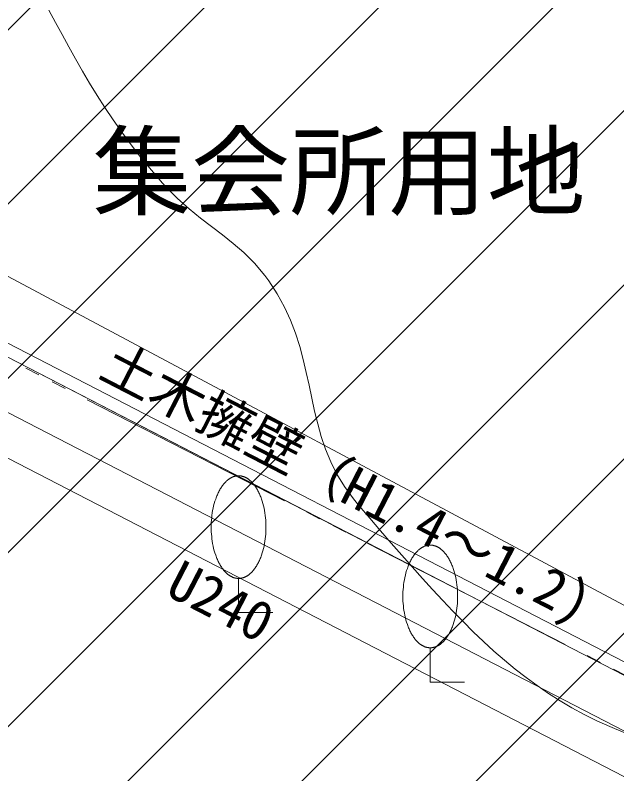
# Model space of a CAD drawing. Units: millimetres at full size, sheet at 1:200; details may follow other scales. Extents: x -40000 to 40000, y -27700 to 27700.
# Drawn here: x -665 to 4220, y -2521 to 3638 of the extents above; entities that cross this region are included whole.
import ezdxf
from ezdxf.enums import TextEntityAlignment as Align

# ---------------------------------------------------------------- set-up
doc = ezdxf.new("R2010")
doc.units = ezdxf.units.MM
doc.header["$LTSCALE"] = 200
doc.linetypes.add('DOUBLE_CHAIN2', pattern=[12.8, 9, -1, 0.6, -0.6, 0.6, -1])
for name, color, linetype, lineweight in [('0-0_通り芯', 33, 'Continuous', 18), ('0-3_外構１', 134, 'Continuous', 9), ('0-9_雨水ルート', 134, 'Continuous', 9), ('C-0_Layer192', 8, 'Continuous', 18), ('C-D_文字', 1, 'Continuous', 18)]:
    doc.layers.add(name, color=color, linetype=linetype, lineweight=lineweight)
doc.styles.add('ＭＳ ゴシック', font='')
doc.styles.get('ＭＳ ゴシック').set_extended_font_data('MS Gothic')

msp = doc.modelspace()

# ---------------------------------------------------------------- linework, layer by layer
at = {"layer": '0-0_通り芯'}
for p, q in [((-1476.7, 1920.2), (11263, -4880.5)), ((-1692.3, 1475), (11239.6, -5206.9)), ((-1734.4, 1384.3), (2632.3, -872)), ((-1734.4, 1384.3), (11232.2, -5315.6)), ((-1918, 1028.9), (11202.2, -5750.3)), ((-2042.2, 721.6), (11177.5, -6109))]:
    msp.add_line(p, q, dxfattribs=at)
at = {"layer": '0-3_外構１'}
for points in [[(-390.2, 3679.1), (-337.1, 3579.8), (-283.9, 3480.8), (-230.1, 3382.2), (-175.4, 3283.6), (-119.1, 3185), (-60.9, 3086.3), (-0.3, 2987.3), (63.3, 2887.9), (130.3, 2788), (201.1, 2687.3), (276.3, 2585.9), (356.3, 2483.5), (441.6, 2380), (532.6, 2275.3), (559.5, 2245.4), (653.7, 2148.8), (746.7, 2065.3), (838.6, 1991.2), (929.1, 1922.4), (1018.4, 1855.3), (1106.2, 1785.9), (1192.7, 1710.3)], [(1192.7, 1710.3), (1277.6, 1624.8), (1361, 1525.5), (1393.3, 1481.9), (1463.5, 1375.1), (1522.2, 1268.4), (1571.1, 1161.9), (1611.6, 1055.6), (1645.4, 949.6), (1673.9, 843.9), (1698.7, 738.5), (1721.3, 633.4), (1743.2, 528.8), (1766.1, 424.6), (1791.4, 320.9), (1820.7, 217.7), (1855.5, 115.1), (1897.4, 13), (1947.9, -88.4), (2008.4, -189.1), (2080.7, -289.2), (2125.4, -343.2), (2214.7, -446.4), (2302.3, -547.8), (2388.5, -647.3), (2473.5, -744.9), (2557.5, -840.4), (2640.8, -933.9), (2723.5, -1025.2), (2806, -1114.3), (2888.3, -1201.1), (2970.9, -1285.6), (3053.8, -1367.6), (3137.4, -1447.1), (3221.8, -1524.1), (3307.3, -1598.4), (3394.1, -1670), (3482.4, -1738.9), (3572.5, -1804.9), (3664.6, -1868)], [(3664.6, -1868), (3759, -1928.1), (3855.7, -1985.2), (3955.2, -2039.2), (4057.5, -2090), (4163, -2137.6), (4271.9, -2181.8), (4384.4, -2222.7), (4500.6, -2260.1), (4621, -2294), (4745.6, -2324.3), (4874.7, -2350.9), (5002.8, -2372.9), (5129.8, -2394.7), (5240.6, -2412.1), (5359.6, -2419.7), (5448, -2417.2)]]:
    msp.add_lwpolyline(points, dxfattribs=at)
at = {"layer": '0-9_雨水ルート'}
for points in [[(1149.1, -101.1), (1146.6, -101.2), (1144.1, -101.2), (1141.7, -101.4), (1139.2, -101.5), (1136.7, -101.8), (1134.2, -102.1), (1131.6, -102.4), (1129.1, -102.8), (1126.6, -103.3), (1124, -103.8), (1121.5, -104.4), (1118.9, -105), (1116.4, -105.7), (1113.8, -106.4), (1111.2, -107.2), (1108.6, -108.1), (1106, -109), (1103.5, -110), (1100.9, -111), (1098.3, -112.2), (1095.7, -113.3), (1093.1, -114.6), (1090.5, -115.9), (1087.9, -117.2), (1085.3, -118.6), (1082.7, -120.1), (1080.1, -121.7), (1077.6, -123.3), (1075, -125), (1072.4, -126.7), (1069.8, -128.5), (1067.3, -130.4), (1062.1, -134.3), (1057.1, -138.5), (1052, -143), (1047, -147.7), (1042, -152.6), (1037.1, -157.9), (1032.2, -163.3)], [(1261, -157.9), (1256.1, -152.6), (1251.2, -147.7), (1246.2, -143), (1241.1, -138.5), (1236, -134.3), (1230.9, -130.4), (1228.3, -128.5), (1225.8, -126.7), (1223.2, -125), (1220.6, -123.3), (1218, -121.7), (1215.4, -120.1), (1212.8, -118.6), (1210.2, -117.2), (1207.6, -115.9), (1205.1, -114.6), (1202.5, -113.3), (1199.9, -112.2), (1197.3, -111), (1194.7, -110), (1192.1, -109), (1189.5, -108.1), (1186.9, -107.2), (1184.4, -106.4), (1181.8, -105.7), (1179.2, -105), (1176.7, -104.4), (1174.1, -103.8), (1171.6, -103.3), (1169, -102.8), (1166.5, -102.4), (1164, -102.1), (1161.5, -101.8), (1159, -101.5), (1156.5, -101.4), (1154, -101.2), (1151.5, -101.2), (1149.1, -101.1)], [(1032.2, -163.3), (1027.4, -169.1), (1022.7, -175), (1018.1, -181.2), (1013.5, -187.7), (1009, -194.3), (1004.6, -201.2), (1000.2, -208.3), (996, -215.7), (991.9, -223.2), (987.9, -230.9), (984, -238.8), (980.2, -246.9), (976.5, -255.2), (973, -263.6), (969.5, -272.2), (966.2, -281), (963, -289.8), (957.1, -307.9), (951.6, -326.5), (946.7, -345.3), (942.4, -364.5), (938.6, -383.8), (935.4, -403.2), (932.7, -422.7), (930.5, -442), (928.9, -461.3), (927.7, -480.4), (927, -499.3), (926.8, -517.9), (927, -536.5), (927.7, -555.3), (928.9, -574.4), (930.5, -593.7), (932.7, -613.1), (935.4, -632.6), (938.6, -652), (942.4, -671.3), (946.7, -690.4), (951.6, -709.3)], [(1351.4, -690.4), (1355.7, -671.3), (1359.5, -652), (1362.8, -632.6), (1365.5, -613.1), (1367.6, -593.7), (1369.3, -574.4), (1370.4, -555.3), (1371.1, -536.5), (1371.3, -517.9), (1371.1, -499.3), (1370.4, -480.4), (1369.3, -461.3), (1367.6, -442), (1365.5, -422.7), (1362.8, -403.2), (1359.5, -383.8), (1355.7, -364.5), (1351.4, -345.3), (1346.5, -326.5), (1341.1, -307.9), (1335.1, -289.8), (1331.9, -281), (1328.6, -272.2), (1325.2, -263.6), (1321.6, -255.2), (1318, -246.9), (1314.2, -238.8), (1310.3, -230.9), (1306.2, -223.2), (1302.1, -215.7), (1297.9, -208.3), (1293.6, -201.2), (1289.2, -194.3), (1284.7, -187.7), (1280.1, -181.2), (1275.4, -175), (1270.7, -169.1), (1265.9, -163.3), (1261, -157.9)], [(2705.1, -664.1), (2702.6, -664.1), (2700.1, -664.2), (2697.7, -664.4), (2695.2, -664.5), (2692.7, -664.8), (2690.2, -665.1), (2687.6, -665.4), (2685.1, -665.8), (2682.6, -666.3), (2680, -666.8), (2677.5, -667.3), (2674.9, -668), (2672.3, -668.7), (2669.8, -669.4), (2667.2, -670.2), (2664.6, -671.1), (2662, -672), (2659.5, -673), (2656.9, -674), (2654.3, -675.1), (2651.7, -676.3), (2649.1, -677.6), (2646.5, -678.9), (2643.9, -680.2), (2641.3, -681.6), (2638.7, -683.1), (2636.1, -684.7), (2633.6, -686.3), (2631, -688), (2628.4, -689.7), (2625.8, -691.5), (2623.3, -693.4), (2618.1, -697.3), (2613.1, -701.5), (2608, -706), (2603, -710.7), (2598, -715.6), (2593.1, -720.9), (2588.2, -726.3)], [(2817, -720.9), (2812.1, -715.6), (2807.2, -710.7), (2802.1, -706), (2797.1, -701.5), (2792, -697.3), (2786.9, -693.4), (2784.3, -691.5), (2781.7, -689.7), (2779.2, -688), (2776.6, -686.3), (2774, -684.7), (2771.4, -683.1), (2768.8, -681.6), (2766.2, -680.2), (2763.6, -678.9), (2761, -677.6), (2758.5, -676.3), (2755.9, -675.1), (2753.3, -674), (2750.7, -673), (2748.1, -672), (2745.5, -671.1), (2742.9, -670.2), (2740.4, -669.4), (2737.8, -668.7), (2735.2, -668), (2732.7, -667.3), (2730.1, -666.8), (2727.6, -666.3), (2725, -665.8), (2722.5, -665.4), (2720, -665.1), (2717.5, -664.8), (2715, -664.5), (2712.5, -664.4), (2710, -664.2), (2707.5, -664.1), (2705.1, -664.1)], [(951.6, -709.3), (957.1, -727.8), (963, -745.9), (966.2, -754.8), (969.5, -763.5), (973, -772.1), (976.5, -780.6), (980.2, -788.8), (984, -796.9), (987.9, -804.9), (991.9, -812.6), (996, -820.1), (1000.2, -827.4), (1004.6, -834.5), (1009, -841.4), (1013.5, -848.1), (1018.1, -854.5), (1022.7, -860.7), (1027.4, -866.7), (1032.2, -872.4), (1037.1, -877.9), (1042, -883.1), (1047, -888.1), (1052, -892.8), (1057.1, -897.2), (1062.1, -901.4), (1067.3, -905.4), (1069.8, -907.3), (1072.4, -909.1), (1075, -910.8), (1077.6, -912.5), (1080.1, -914.1), (1082.7, -915.6), (1085.3, -917.1), (1087.9, -918.6), (1090.5, -919.9), (1093.1, -921.2), (1095.7, -922.4), (1098.3, -923.6), (1100.9, -924.7)], [(1199.9, -923.6), (1202.5, -922.4), (1205.1, -921.2), (1207.6, -919.9), (1210.2, -918.6), (1212.8, -917.1), (1215.4, -915.6), (1218, -914.1), (1220.6, -912.5), (1223.2, -910.8), (1225.8, -909.1), (1228.3, -907.3), (1230.9, -905.4), (1236, -901.4), (1241.1, -897.2), (1246.2, -892.8), (1251.2, -888.1), (1256.1, -883.1), (1261, -877.9), (1265.9, -872.4), (1270.7, -866.7), (1275.4, -860.7), (1280.1, -854.5), (1284.7, -848.1), (1289.2, -841.4), (1293.6, -834.5), (1297.9, -827.4), (1302.1, -820.1), (1306.2, -812.6), (1310.3, -804.9), (1314.2, -796.9), (1318, -788.8), (1321.6, -780.6), (1325.2, -772.1), (1328.6, -763.5), (1331.9, -754.8), (1335.1, -745.9), (1341.1, -727.8), (1346.5, -709.3), (1351.4, -690.4)], [(2588.2, -726.3), (2583.4, -732.1), (2578.7, -738), (2574.1, -744.2), (2569.5, -750.7), (2565, -757.3), (2560.6, -764.2), (2556.2, -771.3), (2552, -778.7), (2547.9, -786.2), (2543.9, -793.9), (2540, -801.8), (2536.2, -809.9), (2532.5, -818.2), (2529, -826.6), (2525.5, -835.2), (2522.2, -844), (2519, -852.8), (2513.1, -870.9), (2507.6, -889.5), (2502.7, -908.3), (2498.4, -927.5), (2494.6, -946.8), (2491.4, -966.2), (2488.7, -985.7), (2486.5, -1005), (2484.9, -1024.3), (2483.7, -1043.4), (2483, -1062.3), (2482.8, -1080.9), (2483, -1099.5), (2483.7, -1118.3), (2484.9, -1137.4), (2486.5, -1156.7), (2488.7, -1176.1), (2491.4, -1195.6), (2494.6, -1215), (2498.4, -1234.3), (2502.7, -1253.4), (2507.6, -1272.3)], [(2907.4, -1253.4), (2911.7, -1234.3), (2915.5, -1215), (2918.8, -1195.6), (2921.5, -1176.1), (2923.6, -1156.7), (2925.3, -1137.4), (2926.4, -1118.3), (2927.1, -1099.5), (2927.3, -1080.9), (2927.1, -1062.3), (2926.4, -1043.4), (2925.3, -1024.3), (2923.6, -1005), (2921.5, -985.7), (2918.8, -966.2), (2915.5, -946.8), (2911.7, -927.5), (2907.4, -908.3), (2902.5, -889.5), (2897.1, -870.9), (2891.1, -852.8), (2887.9, -844), (2884.6, -835.2), (2881.2, -826.6), (2877.6, -818.2), (2874, -809.9), (2870.2, -801.8), (2866.3, -793.9), (2862.2, -786.2), (2858.1, -778.7), (2853.9, -771.3), (2849.6, -764.2), (2845.2, -757.3), (2840.7, -750.7), (2836.1, -744.2), (2831.4, -738), (2826.7, -732.1), (2821.9, -726.3), (2817, -720.9)], [(1100.9, -924.7), (1103.5, -925.8), (1106, -926.8), (1108.6, -927.7), (1111.2, -928.5), (1113.8, -929.4), (1116.4, -930.1), (1118.9, -930.8), (1121.5, -931.4), (1124, -932), (1126.6, -932.5), (1129.1, -933), (1131.6, -933.4), (1134.2, -933.7), (1136.7, -934), (1139.2, -934.2), (1141.7, -934.4), (1144.1, -934.5), (1146.6, -934.6), (1149.1, -934.6), (1151.5, -934.6), (1154, -934.5), (1156.5, -934.4), (1159, -934.2), (1161.5, -934), (1164, -933.7), (1166.5, -933.4), (1169, -933), (1171.6, -932.5), (1174.1, -932), (1176.7, -931.4), (1179.2, -930.8), (1181.8, -930.1), (1184.4, -929.4), (1186.9, -928.5), (1189.5, -927.7), (1192.1, -926.8), (1194.7, -925.8), (1197.3, -924.7), (1199.9, -923.6)], [(1149.1, -934.6), (1149.1, -1212.5), (1426.9, -1212.5)], [(2507.6, -1272.3), (2513.1, -1290.8), (2519, -1308.9), (2522.2, -1317.8), (2525.5, -1326.5), (2529, -1335.1), (2532.5, -1343.6), (2536.2, -1351.8), (2540, -1359.9), (2543.9, -1367.8), (2547.9, -1375.6), (2552, -1383.1), (2556.2, -1390.4), (2560.6, -1397.5), (2565, -1404.4), (2569.5, -1411.1), (2574.1, -1417.5), (2578.7, -1423.7), (2583.4, -1429.7), (2588.2, -1435.4), (2593.1, -1440.9), (2598, -1446.1), (2603, -1451.1), (2608, -1455.8), (2613.1, -1460.2), (2618.1, -1464.4), (2623.3, -1468.4), (2625.8, -1470.3), (2628.4, -1472.1), (2631, -1473.8), (2633.6, -1475.5), (2636.1, -1477.1), (2638.7, -1478.6), (2641.3, -1480.1), (2643.9, -1481.6), (2646.5, -1482.9), (2649.1, -1484.2), (2651.7, -1485.4), (2654.3, -1486.6), (2656.9, -1487.7)], [(2755.9, -1486.6), (2758.5, -1485.4), (2761, -1484.2), (2763.6, -1482.9), (2766.2, -1481.6), (2768.8, -1480.1), (2771.4, -1478.6), (2774, -1477.1), (2776.6, -1475.5), (2779.2, -1473.8), (2781.7, -1472.1), (2784.3, -1470.3), (2786.9, -1468.4), (2792, -1464.4), (2797.1, -1460.2), (2802.1, -1455.8), (2807.2, -1451.1), (2812.1, -1446.1), (2817, -1440.9), (2821.9, -1435.4), (2826.7, -1429.7), (2831.4, -1423.7), (2836.1, -1417.5), (2840.7, -1411.1), (2845.2, -1404.4), (2849.6, -1397.5), (2853.9, -1390.4), (2858.1, -1383.1), (2862.2, -1375.6), (2866.3, -1367.8), (2870.2, -1359.9), (2874, -1351.8), (2877.6, -1343.6), (2881.2, -1335.1), (2884.6, -1326.5), (2887.9, -1317.8), (2891.1, -1308.9), (2897.1, -1290.8), (2902.5, -1272.3), (2907.4, -1253.4)], [(2656.9, -1487.7), (2659.5, -1488.8), (2662, -1489.8), (2664.6, -1490.7), (2667.2, -1491.5), (2669.8, -1492.4), (2672.3, -1493.1), (2674.9, -1493.8), (2677.5, -1494.4), (2680, -1495), (2682.6, -1495.5), (2685.1, -1496), (2687.6, -1496.4), (2690.2, -1496.7), (2692.7, -1497), (2695.2, -1497.2), (2697.7, -1497.4), (2700.1, -1497.5), (2702.6, -1497.6), (2705.1, -1497.6), (2707.5, -1497.6), (2710, -1497.5), (2712.5, -1497.4), (2715, -1497.2), (2717.5, -1497), (2720, -1496.7), (2722.5, -1496.4), (2725, -1496), (2727.6, -1495.5), (2730.1, -1495), (2732.7, -1494.4), (2735.2, -1493.8), (2737.8, -1493.1), (2740.4, -1492.4), (2742.9, -1491.5), (2745.5, -1490.7), (2748.1, -1489.8), (2750.7, -1488.8), (2753.3, -1487.7), (2755.9, -1486.6)], [(2705.1, -1497.6), (2705.1, -1775.5), (2982.9, -1775.5)]]:
    msp.add_lwpolyline(points, dxfattribs=at)
at = {"layer": 'C-0_Layer192'}
for p, q in [((-6316.7, -2074.1), (6108.3, 10350.9)), ((-5331.9, -2503.4), (7058.8, 9887.3)), ((-4347, -2932.8), (8009.4, 9423.6)), ((-3383.4, -3383.4), (8959.9, 8959.9)), ((-2451.5, -3865.7), (9910.5, 8496.3)), ((-1519.6, -4348), (10861, 8032.6)), ((-587.7, -4830.3), (11811.6, 7568.9)), ((344.2, -5312.6), (12762.1, 7105.3))]:
    msp.add_line(p, q, dxfattribs=at)
at = {"layer": 'C-0_Layer192', "color": 134, "linetype": 'DOUBLE_CHAIN2', "lineweight": 9}
msp.add_lwpolyline([(15194.3, -7304.2), (-1942.4, 1470.4), (-9370.1, 4546.2)], dxfattribs=at)

# ---------------------------------------------------------------- texts
at = {"layer": '0-0_通り芯', "color": 1, "style": 'ＭＳ ゴシック'}
for s, p in [('土木擁壁（H1.4～1.2)', (-43.1, 622.9)), ('U240', (497.9, -1147.2))]:
    msp.add_text(s, height=322.6, rotation=332.675, dxfattribs=at).set_placement(p, align=Align.BOTTOM_LEFT)
at = {"layer": 'C-D_文字', "color": 5, "style": 'ＭＳ ゴシック'}
msp.add_text('集会所用地：402.73㎡', height=586.5, dxfattribs=at).set_placement((-35.2, 1900.5), align=Align.BOTTOM_LEFT)

doc.saveas('drawing.dxf')
